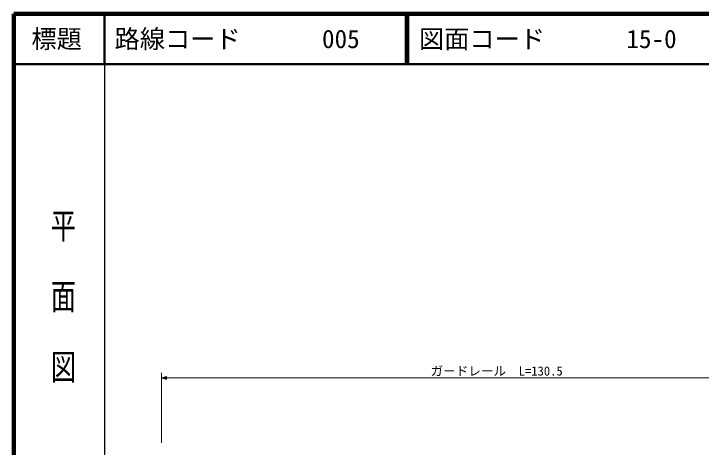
# Model space of a CAD drawing. Units: millimetres, scale not verified. Extents: x 40000 to 680000, y 20000 to 380000.
# Drawn here: x 40000 to 176378, y 293924 to 380000 of the extents above; entities that cross this region are included whole.
import ezdxf
from ezdxf.enums import TextEntityAlignment as Align

# ---------------------------------------------------------------- set-up
doc = ezdxf.new("R2010")
doc.units = ezdxf.units.MM
doc.header["$LTSCALE"] = 1000
for name, color, linetype, lineweight in [('M-STR-HTXT', 7, 'Continuous', 13), ('M-TTL', 2, 'Continuous', 140), ('M-TTL-BAND', 7, 'Continuous', 25), ('M-TTL-LINE', 7, 'Continuous', 50)]:
    doc.layers.add(name, color=color, linetype=linetype, lineweight=lineweight)
doc.layers.add('M-TTL-TXT', color=7, linetype='Continuous')
doc.styles.add('@ＭＳ ゴシック', font='')
doc.styles.add('ＭＳ ゴシック', font='')
doc.styles.get('@ＭＳ ゴシック').set_extended_font_data('@MS Gothic')
doc.styles.get('ＭＳ ゴシック').set_extended_font_data('MS Gothic')

msp = doc.modelspace()

# ---------------------------------------------------------------- linework, layer by layer
at = {"layer": 'M-STR-HTXT'}
for p, q in [((69312, 294832), (69312, 308684)), ((69312, 307681), (70312, 307962)), ((69312, 307681), (196933, 307681)), ((70312, 307400), (69312, 307681)), ((69592, 307681), (70272, 307881)), ((70272, 307480), (69592, 307681)), ((69752, 307681), (70232, 307801)), ((70232, 307560), (69752, 307681)), ((69992, 307681), (70192, 307721)), ((70192, 307640), (69992, 307681)), ((70192, 307721), (70192, 307640)), ((70232, 307801), (70232, 307560)), ((70272, 307881), (70272, 307480)), ((70312, 307962), (70312, 307400))]:
    msp.add_line(p, q, dxfattribs=at)
at = {"layer": 'M-TTL'}
for p, q in [((40000, 380000), (40000, 20000)), ((680000, 380000), (40000, 380000))]:
    msp.add_line(p, q, dxfattribs=at)
at = {"layer": 'M-TTL-BAND'}
msp.add_line((58000, 370000), (58000, 20000), dxfattribs=at)
at = {"layer": 'M-TTL-LINE'}
for p, q in [((58000, 380000), (58000, 370000)), ((117750, 380000), (117750, 370000)), ((118250, 380000), (118250, 370000)), ((40000, 370000), (680000, 370000))]:
    msp.add_line(p, q, dxfattribs=at)

# ---------------------------------------------------------------- texts
at = {"layer": 'M-STR-HTXT', "style": 'ＭＳ ゴシック'}
msp.add_text('ガ－ドレール\u3000L=130.5', height=1833, dxfattribs=at).set_placement((122668, 307602), align=Align.BOTTOM_LEFT)
at = {"layer": 'M-TTL-BAND', "style": '@ＭＳ ゴシック', "width": 1.4}
msp.add_text('平  面  図', height=3666, rotation=270, dxfattribs=at).set_placement((49777, 306475), align=Align.MIDDLE_RIGHT)
at = {"layer": 'M-TTL-TXT', "style": 'ＭＳ ゴシック'}
msp.add_text('標題', height=3666, dxfattribs=at).set_placement((48500, 375000), align=Align.MIDDLE_CENTER)
for s, p in [('路線コード', (60000, 375000)), ('005', (101142, 375000)), ('図面コード', (120380, 375000)), ('15-0', (161521, 375000))]:
    msp.add_text(s, height=3666, dxfattribs=at).set_placement(p, align=Align.MIDDLE_LEFT)

doc.saveas('drawing.dxf')
